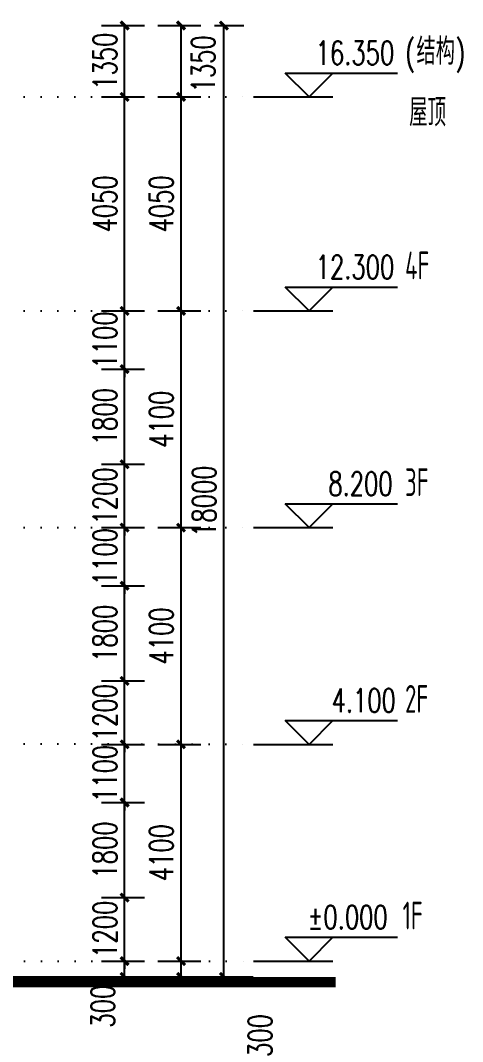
# Model space of a CAD drawing. Header units: millimetres. Extents: x -1048436 to -185795, y -983427 to 400387.
# Drawn here: x -673951 to -665591, y -742717 to -723397 of the extents above; entities that cross this region are included whole.
import ezdxf

# ---------------------------------------------------------------- set-up
doc = ezdxf.new("R2010")
doc.units = ezdxf.units.MM
doc.header["$LTSCALE"] = 500
doc.linetypes.add('DOT', pattern=[6.35, 0, -6.35])
for name, color, linetype in [('DIM_ELEV', 3, 'Continuous'), ('PUB_DIM', 3, 'Continuous'), ('PUB_TEXT', 7, 'Continuous'), ('楼层虚线', 1, 'Continuous')]:
    doc.layers.add(name, color=color, linetype=linetype)
doc.styles.add('_TCH_DIM', font='SIMPLEX', dxfattribs={"bigfont": 'GBCBIG'})
doc.styles.add('_TCH_DIM_T3', font='SIMPLEX', dxfattribs={"width": 0.705882, "bigfont": 'GBCBIG'})
doc.styles.add('XD2008', font='xd-hzs.shx', dxfattribs={"width": 0.7, "bigfont": 'xd-hztxt.shx'})
doc.dimstyles.new('_TCH_ARCH&&150', dxfattribs={"dimtxt": 446.25, "dimasz": 150, "dimexe": 375, "dimexo": 450, "dimgap": 150, "dimtad": 1, "dimdec": 0, "dimzin": 0, "dimdsep": 46, "dimtxsty": '_TCH_DIM_T3', "dimblk": 'ARCHTICK', "dimcen": 0.09, "dimclrt": 7, "dimazin": 2, "dimtfac": 1, "dimtdec": 0, "dimtix": 1, "dimtmove": 2, "dimatfit": 3, "dimldrblk": 'ARCHTICK', "dimfxl": 1, "dimtolj": 1, "dimtzin": 0, "dimarcsym": 0})

# ---------------------------------------------------------------- blocks, each defined once
blk = doc.blocks.new('_ArchTick')
at = {"color": 0, "linetype": 'ByBlock', "const_width": 0.4}
blk.add_lwpolyline([(-0.5, -0.5), (0.5, 0.5)], dxfattribs=at)
blk = doc.blocks.new('*D1055')
at = {"layer": 'Defpoints', "color": 0, "transparency": 16777216}
for p in [(-671802, -741193), (-670914, -741193), (-671802, -741493)]:
    blk.add_point(p, dxfattribs=at)
at = {"layer": 'PUB_DIM', "color": 0, "lineweight": -2, "transparency": 16777216}
for p, q in [((-670914, -741193), (-670914, -741043)), ((-671352, -741193), (-670539, -741193)), ((-670914, -741493), (-670914, -741193)), ((-671352, -741493), (-670539, -741493)), ((-670914, -741493), (-670914, -741643))]:
    blk.add_line(p, q, dxfattribs=at)
at = {"layer": 'PUB_DIM', "color": 0, "lineweight": -2, "transparency": 16777216, "xscale": 150, "yscale": 150, "zscale": 150}
for p, rotation in [((-670914, -741193), 270), ((-670914, -741493), 90)]:
    blk.add_blockref('_ArchTick', p, dxfattribs=dict(at, rotation=rotation))
at = {"layer": 'PUB_DIM', "color": 7, "transparency": 16777216, "insert": (-669420, -742603), "char_height": 446.2, "attachment_point": 5, "rotation": 90, "style": '_TCH_DIM_T3'}
blk.add_mtext('\\A1;300', dxfattribs=at)
blk = doc.blocks.new('*D1056')
at = {"layer": 'Defpoints', "color": 0, "transparency": 16777216}
for p in [(-671802, -737093), (-670914, -737093), (-671802, -741193)]:
    blk.add_point(p, dxfattribs=at)
at = {"layer": 'PUB_DIM', "color": 0, "lineweight": -2, "transparency": 16777216}
for p, q in [((-671352, -737093), (-670539, -737093)), ((-670914, -741193), (-670914, -737093)), ((-671352, -741193), (-670539, -741193))]:
    blk.add_line(p, q, dxfattribs=at)
at = {"layer": 'PUB_DIM', "color": 0, "lineweight": -2, "transparency": 16777216, "xscale": 150, "yscale": 150, "zscale": 150}
for p, rotation in [((-670914, -737093), 90), ((-670914, -741193), 270)]:
    blk.add_blockref('_ArchTick', p, dxfattribs=dict(at, rotation=rotation))
at = {"layer": 'PUB_DIM', "color": 7, "transparency": 16777216, "insert": (-671287, -739143), "char_height": 446.2, "attachment_point": 5, "rotation": 90, "style": '_TCH_DIM_T3'}
blk.add_mtext('\\A1;4100', dxfattribs=at)
blk = doc.blocks.new('*D1057')
at = {"layer": 'Defpoints', "color": 0, "transparency": 16777216}
for p in [(-671802, -732993), (-670914, -732993), (-671802, -737093)]:
    blk.add_point(p, dxfattribs=at)
at = {"layer": 'PUB_DIM', "color": 0, "lineweight": -2, "transparency": 16777216}
for p, q in [((-671352, -732993), (-670539, -732993)), ((-670914, -737093), (-670914, -732993)), ((-671352, -737093), (-670539, -737093))]:
    blk.add_line(p, q, dxfattribs=at)
at = {"layer": 'PUB_DIM', "color": 0, "lineweight": -2, "transparency": 16777216, "xscale": 150, "yscale": 150, "zscale": 150}
for p, rotation in [((-670914, -732993), 90), ((-670914, -737093), 270)]:
    blk.add_blockref('_ArchTick', p, dxfattribs=dict(at, rotation=rotation))
at = {"layer": 'PUB_DIM', "color": 7, "transparency": 16777216, "insert": (-671287, -735043), "char_height": 446.2, "attachment_point": 5, "rotation": 90, "style": '_TCH_DIM_T3'}
blk.add_mtext('\\A1;4100', dxfattribs=at)
blk = doc.blocks.new('*D1058')
at = {"layer": 'Defpoints', "color": 0, "transparency": 16777216}
for p in [(-671802, -728893), (-670914, -728893), (-671802, -732993)]:
    blk.add_point(p, dxfattribs=at)
at = {"layer": 'PUB_DIM', "color": 0, "lineweight": -2, "transparency": 16777216}
for p, q in [((-671352, -728893), (-670539, -728893)), ((-670914, -732993), (-670914, -728893)), ((-671352, -732993), (-670539, -732993))]:
    blk.add_line(p, q, dxfattribs=at)
at = {"layer": 'PUB_DIM', "color": 0, "lineweight": -2, "transparency": 16777216, "xscale": 150, "yscale": 150, "zscale": 150}
for p, rotation in [((-670914, -728893), 90), ((-670914, -732993), 270)]:
    blk.add_blockref('_ArchTick', p, dxfattribs=dict(at, rotation=rotation))
at = {"layer": 'PUB_DIM', "color": 7, "transparency": 16777216, "insert": (-671287, -730943), "char_height": 446.2, "attachment_point": 5, "rotation": 90, "style": '_TCH_DIM_T3'}
blk.add_mtext('\\A1;4100', dxfattribs=at)
blk = doc.blocks.new('*D1059')
at = {"layer": 'Defpoints', "color": 0, "transparency": 16777216}
for p in [(-671802, -724843), (-670914, -724843), (-671802, -728893)]:
    blk.add_point(p, dxfattribs=at)
at = {"layer": 'PUB_DIM', "color": 0, "lineweight": -2, "transparency": 16777216}
for p, q in [((-671352, -724843), (-670539, -724843)), ((-670914, -728893), (-670914, -724843)), ((-671352, -728893), (-670539, -728893))]:
    blk.add_line(p, q, dxfattribs=at)
at = {"layer": 'PUB_DIM', "color": 0, "lineweight": -2, "transparency": 16777216, "xscale": 150, "yscale": 150, "zscale": 150}
for p, rotation in [((-670914, -724843), 90), ((-670914, -728893), 270)]:
    blk.add_blockref('_ArchTick', p, dxfattribs=dict(at, rotation=rotation))
at = {"layer": 'PUB_DIM', "color": 7, "transparency": 16777216, "insert": (-671287, -726868), "char_height": 446.2, "attachment_point": 5, "rotation": 90, "style": '_TCH_DIM_T3'}
blk.add_mtext('\\A1;4050', dxfattribs=at)
blk = doc.blocks.new('*D1060')
at = {"layer": 'Defpoints', "color": 0, "transparency": 16777216}
for p in [(-671802, -723493), (-670914, -723493), (-671802, -724843)]:
    blk.add_point(p, dxfattribs=at)
at = {"layer": 'PUB_DIM', "color": 0, "lineweight": -2, "transparency": 16777216}
for p, q in [((-671352, -723493), (-670539, -723493)), ((-670914, -724843), (-670914, -723493)), ((-671352, -724843), (-670539, -724843))]:
    blk.add_line(p, q, dxfattribs=at)
at = {"layer": 'PUB_DIM', "color": 0, "lineweight": -2, "transparency": 16777216, "xscale": 150, "yscale": 150, "zscale": 150}
for p, rotation in [((-670914, -723493), 90), ((-670914, -724843), 270)]:
    blk.add_blockref('_ArchTick', p, dxfattribs=dict(at, rotation=rotation))
at = {"layer": 'PUB_DIM', "color": 7, "transparency": 16777216, "insert": (-670495, -724218), "char_height": 446.2, "attachment_point": 5, "rotation": 90, "style": '_TCH_DIM_T3'}
blk.add_mtext('\\A1;1350', dxfattribs=at)
blk = doc.blocks.new('*D2815')
at = {"layer": 'Defpoints', "color": 0, "transparency": 16777216}
for p in [(-670733, -723493), (-670103, -723493), (-670733, -741493)]:
    blk.add_point(p, dxfattribs=at)
at = {"layer": 'PUB_DIM', "color": 0, "lineweight": -2, "transparency": 16777216}
for p, q in [((-670283, -723493), (-669728, -723493)), ((-670103, -741493), (-670103, -723493)), ((-670283, -741493), (-669728, -741493))]:
    blk.add_line(p, q, dxfattribs=at)
at = {"layer": 'PUB_DIM', "color": 0, "lineweight": -2, "transparency": 16777216, "xscale": 150, "yscale": 150, "zscale": 150}
for p, rotation in [((-670103, -723493), 90), ((-670103, -741493), 270)]:
    blk.add_blockref('_ArchTick', p, dxfattribs=dict(at, rotation=rotation))
at = {"layer": 'PUB_DIM', "color": 7, "transparency": 16777216, "insert": (-670477, -732493), "char_height": 446.2, "attachment_point": 5, "rotation": 90, "style": '_TCH_DIM_T3'}
blk.add_mtext('\\A1;18000', dxfattribs=at)
blk = doc.blocks.new('*D2816')
at = {"layer": 'Defpoints', "color": 0, "transparency": 16777216}
for p in [(-672868, -741193), (-671981, -741193), (-672868, -741493)]:
    blk.add_point(p, dxfattribs=at)
at = {"layer": 'PUB_DIM', "color": 0, "lineweight": -2, "transparency": 16777216}
for p, q in [((-671981, -741193), (-671981, -741043)), ((-672418, -741193), (-671606, -741193)), ((-671981, -741493), (-671981, -741193)), ((-672418, -741493), (-671606, -741493)), ((-671981, -741493), (-671981, -741643))]:
    blk.add_line(p, q, dxfattribs=at)
at = {"layer": 'PUB_DIM', "color": 0, "lineweight": -2, "transparency": 16777216, "xscale": 150, "yscale": 150, "zscale": 150}
for p, rotation in [((-671981, -741193), 270), ((-671981, -741493), 90)]:
    blk.add_blockref('_ArchTick', p, dxfattribs=dict(at, rotation=rotation))
at = {"layer": 'PUB_DIM', "color": 7, "transparency": 16777216, "insert": (-672393, -742048), "char_height": 446.2, "attachment_point": 5, "rotation": 90, "style": '_TCH_DIM_T3'}
blk.add_mtext('\\A1;300', dxfattribs=at)
blk = doc.blocks.new('*D2817')
at = {"layer": 'Defpoints', "color": 0, "transparency": 16777216}
for p in [(-672868, -739993), (-671981, -739993), (-672868, -741193)]:
    blk.add_point(p, dxfattribs=at)
at = {"layer": 'PUB_DIM', "color": 0, "lineweight": -2, "transparency": 16777216}
for p, q in [((-671981, -739993), (-671981, -739843)), ((-672418, -739993), (-671606, -739993)), ((-671981, -741193), (-671981, -739993)), ((-672418, -741193), (-671606, -741193)), ((-671981, -741193), (-671981, -741343))]:
    blk.add_line(p, q, dxfattribs=at)
at = {"layer": 'PUB_DIM', "color": 0, "lineweight": -2, "transparency": 16777216, "xscale": 150, "yscale": 150, "zscale": 150}
for p, rotation in [((-671981, -739993), 270), ((-671981, -741193), 90)]:
    blk.add_blockref('_ArchTick', p, dxfattribs=dict(at, rotation=rotation))
at = {"layer": 'PUB_DIM', "color": 7, "transparency": 16777216, "insert": (-672354, -740593), "char_height": 446.2, "attachment_point": 5, "rotation": 90, "style": '_TCH_DIM_T3'}
blk.add_mtext('\\A1;1200', dxfattribs=at)
blk = doc.blocks.new('*D2818')
at = {"layer": 'Defpoints', "color": 0, "transparency": 16777216}
for p in [(-672868, -738193), (-671981, -738193), (-672868, -739993)]:
    blk.add_point(p, dxfattribs=at)
at = {"layer": 'PUB_DIM', "color": 0, "lineweight": -2, "transparency": 16777216}
for p, q in [((-672418, -738193), (-671606, -738193)), ((-671981, -739993), (-671981, -738193)), ((-672418, -739993), (-671606, -739993))]:
    blk.add_line(p, q, dxfattribs=at)
at = {"layer": 'PUB_DIM', "color": 0, "lineweight": -2, "transparency": 16777216, "xscale": 150, "yscale": 150, "zscale": 150}
for p, rotation in [((-671981, -738193), 90), ((-671981, -739993), 270)]:
    blk.add_blockref('_ArchTick', p, dxfattribs=dict(at, rotation=rotation))
at = {"layer": 'PUB_DIM', "color": 7, "transparency": 16777216, "insert": (-672354, -739093), "char_height": 446.2, "attachment_point": 5, "rotation": 90, "style": '_TCH_DIM_T3'}
blk.add_mtext('\\A1;1800', dxfattribs=at)
blk = doc.blocks.new('*D2819')
at = {"layer": 'Defpoints', "color": 0, "transparency": 16777216}
for p in [(-672868, -737093), (-671981, -737093), (-672868, -738193)]:
    blk.add_point(p, dxfattribs=at)
at = {"layer": 'PUB_DIM', "color": 0, "lineweight": -2, "transparency": 16777216}
for p, q in [((-671981, -737093), (-671981, -736943)), ((-672418, -737093), (-671606, -737093)), ((-671981, -738193), (-671981, -737093)), ((-672418, -738193), (-671606, -738193)), ((-671981, -738193), (-671981, -738343))]:
    blk.add_line(p, q, dxfattribs=at)
at = {"layer": 'PUB_DIM', "color": 0, "lineweight": -2, "transparency": 16777216, "xscale": 150, "yscale": 150, "zscale": 150}
for p, rotation in [((-671981, -737093), 270), ((-671981, -738193), 90)]:
    blk.add_blockref('_ArchTick', p, dxfattribs=dict(at, rotation=rotation))
at = {"layer": 'PUB_DIM', "color": 7, "transparency": 16777216, "insert": (-672354, -737643), "char_height": 446.2, "attachment_point": 5, "rotation": 90, "style": '_TCH_DIM_T3'}
blk.add_mtext('\\A1;1100', dxfattribs=at)
blk = doc.blocks.new('*D2820')
at = {"layer": 'Defpoints', "color": 0, "transparency": 16777216}
for p in [(-672868, -735893), (-671981, -735893), (-672868, -737093)]:
    blk.add_point(p, dxfattribs=at)
at = {"layer": 'PUB_DIM', "color": 0, "lineweight": -2, "transparency": 16777216}
for p, q in [((-671981, -735893), (-671981, -735743)), ((-672418, -735893), (-671606, -735893)), ((-671981, -737093), (-671981, -735893)), ((-672418, -737093), (-671606, -737093)), ((-671981, -737093), (-671981, -737243))]:
    blk.add_line(p, q, dxfattribs=at)
at = {"layer": 'PUB_DIM', "color": 0, "lineweight": -2, "transparency": 16777216, "xscale": 150, "yscale": 150, "zscale": 150}
for p, rotation in [((-671981, -735893), 270), ((-671981, -737093), 90)]:
    blk.add_blockref('_ArchTick', p, dxfattribs=dict(at, rotation=rotation))
at = {"layer": 'PUB_DIM', "color": 7, "transparency": 16777216, "insert": (-672354, -736493), "char_height": 446.2, "attachment_point": 5, "rotation": 90, "style": '_TCH_DIM_T3'}
blk.add_mtext('\\A1;1200', dxfattribs=at)
blk = doc.blocks.new('*D2821')
at = {"layer": 'Defpoints', "color": 0, "transparency": 16777216}
for p in [(-672868, -734093), (-671981, -734093), (-672868, -735893)]:
    blk.add_point(p, dxfattribs=at)
at = {"layer": 'PUB_DIM', "color": 0, "lineweight": -2, "transparency": 16777216}
for p, q in [((-672418, -734093), (-671606, -734093)), ((-671981, -735893), (-671981, -734093)), ((-672418, -735893), (-671606, -735893))]:
    blk.add_line(p, q, dxfattribs=at)
at = {"layer": 'PUB_DIM', "color": 0, "lineweight": -2, "transparency": 16777216, "xscale": 150, "yscale": 150, "zscale": 150}
for p, rotation in [((-671981, -734093), 90), ((-671981, -735893), 270)]:
    blk.add_blockref('_ArchTick', p, dxfattribs=dict(at, rotation=rotation))
at = {"layer": 'PUB_DIM', "color": 7, "transparency": 16777216, "insert": (-672354, -734993), "char_height": 446.2, "attachment_point": 5, "rotation": 90, "style": '_TCH_DIM_T3'}
blk.add_mtext('\\A1;1800', dxfattribs=at)
blk = doc.blocks.new('*D2822')
at = {"layer": 'Defpoints', "color": 0, "transparency": 16777216}
for p in [(-672868, -732993), (-671981, -732993), (-672868, -734093)]:
    blk.add_point(p, dxfattribs=at)
at = {"layer": 'PUB_DIM', "color": 0, "lineweight": -2, "transparency": 16777216}
for p, q in [((-672418, -732993), (-671606, -732993)), ((-671981, -732993), (-671981, -732843)), ((-671981, -734093), (-671981, -732993)), ((-672418, -734093), (-671606, -734093)), ((-671981, -734093), (-671981, -734243))]:
    blk.add_line(p, q, dxfattribs=at)
at = {"layer": 'PUB_DIM', "color": 0, "lineweight": -2, "transparency": 16777216, "xscale": 150, "yscale": 150, "zscale": 150}
for p, rotation in [((-671981, -732993), 270), ((-671981, -734093), 90)]:
    blk.add_blockref('_ArchTick', p, dxfattribs=dict(at, rotation=rotation))
at = {"layer": 'PUB_DIM', "color": 7, "transparency": 16777216, "insert": (-672354, -733543), "char_height": 446.2, "attachment_point": 5, "rotation": 90, "style": '_TCH_DIM_T3'}
blk.add_mtext('\\A1;1100', dxfattribs=at)
blk = doc.blocks.new('*D2823')
at = {"layer": 'Defpoints', "color": 0, "transparency": 16777216}
for p in [(-672868, -731793), (-671981, -731793), (-672868, -732993)]:
    blk.add_point(p, dxfattribs=at)
at = {"layer": 'PUB_DIM', "color": 0, "lineweight": -2, "transparency": 16777216}
for p, q in [((-672418, -731793), (-671606, -731793)), ((-671981, -731793), (-671981, -731643)), ((-671981, -732993), (-671981, -731793)), ((-672418, -732993), (-671606, -732993)), ((-671981, -732993), (-671981, -733143))]:
    blk.add_line(p, q, dxfattribs=at)
at = {"layer": 'PUB_DIM', "color": 0, "lineweight": -2, "transparency": 16777216, "xscale": 150, "yscale": 150, "zscale": 150}
for p, rotation in [((-671981, -731793), 270), ((-671981, -732993), 90)]:
    blk.add_blockref('_ArchTick', p, dxfattribs=dict(at, rotation=rotation))
at = {"layer": 'PUB_DIM', "color": 7, "transparency": 16777216, "insert": (-672354, -732393), "char_height": 446.2, "attachment_point": 5, "rotation": 90, "style": '_TCH_DIM_T3'}
blk.add_mtext('\\A1;1200', dxfattribs=at)
blk = doc.blocks.new('*D2824')
at = {"layer": 'Defpoints', "color": 0, "transparency": 16777216}
for p in [(-672868, -729993), (-671981, -729993), (-672868, -731793)]:
    blk.add_point(p, dxfattribs=at)
at = {"layer": 'PUB_DIM', "color": 0, "lineweight": -2, "transparency": 16777216}
for p, q in [((-672418, -729993), (-671606, -729993)), ((-671981, -731793), (-671981, -729993)), ((-672418, -731793), (-671606, -731793))]:
    blk.add_line(p, q, dxfattribs=at)
at = {"layer": 'PUB_DIM', "color": 0, "lineweight": -2, "transparency": 16777216, "xscale": 150, "yscale": 150, "zscale": 150}
for p, rotation in [((-671981, -729993), 90), ((-671981, -731793), 270)]:
    blk.add_blockref('_ArchTick', p, dxfattribs=dict(at, rotation=rotation))
at = {"layer": 'PUB_DIM', "color": 7, "transparency": 16777216, "insert": (-672354, -730893), "char_height": 446.2, "attachment_point": 5, "rotation": 90, "style": '_TCH_DIM_T3'}
blk.add_mtext('\\A1;1800', dxfattribs=at)
blk = doc.blocks.new('*D2825')
at = {"layer": 'Defpoints', "color": 0, "transparency": 16777216}
for p in [(-672868, -728893), (-671981, -728893), (-672868, -729993)]:
    blk.add_point(p, dxfattribs=at)
at = {"layer": 'PUB_DIM', "color": 0, "lineweight": -2, "transparency": 16777216}
for p, q in [((-671981, -728893), (-671981, -728743)), ((-672418, -728893), (-671606, -728893)), ((-671981, -729993), (-671981, -728893)), ((-672418, -729993), (-671606, -729993)), ((-671981, -729993), (-671981, -730143))]:
    blk.add_line(p, q, dxfattribs=at)
at = {"layer": 'PUB_DIM', "color": 0, "lineweight": -2, "transparency": 16777216, "xscale": 150, "yscale": 150, "zscale": 150}
for p, rotation in [((-671981, -728893), 270), ((-671981, -729993), 90)]:
    blk.add_blockref('_ArchTick', p, dxfattribs=dict(at, rotation=rotation))
at = {"layer": 'PUB_DIM', "color": 7, "transparency": 16777216, "insert": (-672354, -729443), "char_height": 446.2, "attachment_point": 5, "rotation": 90, "style": '_TCH_DIM_T3'}
blk.add_mtext('\\A1;1100', dxfattribs=at)
blk = doc.blocks.new('*D2826')
at = {"layer": 'Defpoints', "color": 0, "transparency": 16777216}
for p in [(-672868, -724843), (-671981, -724843), (-672868, -728893)]:
    blk.add_point(p, dxfattribs=at)
at = {"layer": 'PUB_DIM', "color": 0, "lineweight": -2, "transparency": 16777216}
for p, q in [((-672418, -724843), (-671606, -724843)), ((-671981, -728893), (-671981, -724843)), ((-672418, -728893), (-671606, -728893))]:
    blk.add_line(p, q, dxfattribs=at)
at = {"layer": 'PUB_DIM', "color": 0, "lineweight": -2, "transparency": 16777216, "xscale": 150, "yscale": 150, "zscale": 150}
for p, rotation in [((-671981, -724843), 90), ((-671981, -728893), 270)]:
    blk.add_blockref('_ArchTick', p, dxfattribs=dict(at, rotation=rotation))
at = {"layer": 'PUB_DIM', "color": 7, "transparency": 16777216, "insert": (-672354, -726868), "char_height": 446.2, "attachment_point": 5, "rotation": 90, "style": '_TCH_DIM_T3'}
blk.add_mtext('\\A1;4050', dxfattribs=at)
blk = doc.blocks.new('*D2827')
at = {"layer": 'Defpoints', "color": 0, "transparency": 16777216}
for p in [(-672868, -723493), (-671981, -723493), (-672868, -724843)]:
    blk.add_point(p, dxfattribs=at)
at = {"layer": 'PUB_DIM', "color": 0, "lineweight": -2, "transparency": 16777216}
for p, q in [((-672418, -723493), (-671606, -723493)), ((-671981, -724843), (-671981, -723493)), ((-672418, -724843), (-671606, -724843))]:
    blk.add_line(p, q, dxfattribs=at)
at = {"layer": 'PUB_DIM', "color": 0, "lineweight": -2, "transparency": 16777216, "xscale": 150, "yscale": 150, "zscale": 150}
for p, rotation in [((-671981, -723493), 90), ((-671981, -724843), 270)]:
    blk.add_blockref('_ArchTick', p, dxfattribs=dict(at, rotation=rotation))
at = {"layer": 'PUB_DIM', "color": 7, "transparency": 16777216, "insert": (-672354, -724168), "char_height": 446.2, "attachment_point": 5, "rotation": 90, "style": '_TCH_DIM_T3'}
blk.add_mtext('\\A1;1350', dxfattribs=at)

msp = doc.modelspace()

# ---------------------------------------------------------------- linework, layer by layer
msp.add_line((-760892, -741492.9), (-669551.6, -741492.9))
at = {"const_width": 200}
msp.add_lwpolyline([(-764523.3, -741592.9), (-667991.7, -741592.9)], dxfattribs=at)
at = {"layer": 'DIM_ELEV'}
for p, q in [((-668492, -724842.9), (-668942, -724392.9)), ((-668942, -724392.9), (-666823.1, -724392.9)), ((-668492, -724842.9), (-668042, -724392.9)), ((-669542, -724842.9), (-668042, -724842.9)), ((-668492, -728892.9), (-668942, -728442.9)), ((-668942, -728442.9), (-666823.1, -728442.9)), ((-668492, -728892.9), (-668042, -728442.9)), ((-669542, -728892.9), (-668042, -728892.9)), ((-668492, -732992.9), (-668942, -732542.9)), ((-668942, -732542.9), (-666823.1, -732542.9)), ((-668492, -732992.9), (-668042, -732542.9)), ((-669542, -732992.9), (-668042, -732992.9)), ((-668492, -737092.9), (-668942, -736642.9)), ((-668942, -736642.9), (-666823.1, -736642.9)), ((-668492, -737092.9), (-668042, -736642.9)), ((-669542, -737092.9), (-668042, -737092.9)), ((-668492, -741192.9), (-668942, -740742.9)), ((-668942, -740742.9), (-666823.1, -740742.9)), ((-668492, -741192.9), (-668042, -740742.9)), ((-669542, -741192.9), (-668042, -741192.9))]:
    msp.add_line(p, q, dxfattribs=at)
at = {"layer": '楼层虚线', "linetype": 'DOT', "ltscale": 0.1}
for p, q in [((-706908.4, -724842.9), (-669551.6, -724842.9)), ((-706908.4, -728892.9), (-669551.6, -728892.9)), ((-706908.4, -732992.9), (-669551.6, -732992.9)), ((-706908.4, -736992.9), (-669551.6, -737092.9)), ((-763116.5, -741192.9), (-669551.6, -741192.9))]:
    msp.add_line(p, q, dxfattribs=at)

# ---------------------------------------------------------------- texts
at = {"layer": 'PUB_TEXT'}
for s, height, style, width, p in [('(', 446.2, '_TCH_DIM', 0.705882, (-666673.1, -724235.4)), (')', 446.2, '_TCH_DIM', 0.705882, (-665725.9, -724235.4)), ('16.350', 446.25, '_TCH_DIM', 0.705882, (-668368.1, -724235.4)), ('屋顶', 525, 'XD2008', 0.7, (-666601.3, -725399.4)), ('4F', 525, 'XD2008', 0.7, (-666677.9, -728295.2)), ('12.300', 446.25, '_TCH_DIM', 0.705882, (-668368.1, -728285.4)), ('8.200', 446.25, '_TCH_DIM', 0.705882, (-668128.1, -732385.4)), ('3F', 525, 'XD2008', 0.7, (-666677.9, -732395.2)), ('4.100', 446.25, '_TCH_DIM', 0.705882, (-668068.1, -736485.4)), ('2F', 525, 'XD2008', 0.7, (-666677.9, -736495.2)), ('%%P0.000', 446.25, '_TCH_DIM', 0.705882, (-668518.1, -740585.4)), ('1F', 525, 'XD2008', 0.7, (-666724.2, -740595.2))]:
    msp.add_text(s, height=height, dxfattribs=dict(at, style=style, width=width)).set_placement(p)
at = {"layer": 'PUB_TEXT', "style": '_TCH_DIM'}
msp.add_text('结构', height=506.38, dxfattribs=at).set_placement((-666463.1, -724235.4))

# ---------------------------------------------------------------- dimensions: what is measured, and where the dimension line sits
at = {"layer": 'PUB_DIM'}
for p1, p2, distance, picture, middle in [((-672868.2, -724842.9), (-672868.2, -723492.9), -887.6, '*D2827', (-672353.7, -724167.9)), ((-670733.5, -741492.9), (-670733.5, -723492.9), -630.1, '*D2815', (-670476.5, -732492.9)), ((-672868.2, -728892.9), (-672868.2, -724842.9), -887.6, '*D2826', (-672353.7, -726867.9)), ((-671801.5, -728892.9), (-671801.5, -724842.9), -887.6, '*D1059', (-671287, -726867.9)), ((-672868.2, -729992.9), (-672868.2, -728892.9), -887.6, '*D2825', (-672353.7, -729442.9)), ((-671801.5, -732992.9), (-671801.5, -728892.9), -887.6, '*D1058', (-671287, -730942.9)), ((-672868.2, -731792.9), (-672868.2, -729992.9), -887.6, '*D2824', (-672353.7, -730892.9)), ((-672868.2, -732992.9), (-672868.2, -731792.9), -887.6, '*D2823', (-672353.7, -732392.9)), ((-672868.2, -734092.9), (-672868.2, -732992.9), -887.6, '*D2822', (-672353.7, -733542.9)), ((-671801.5, -737092.9), (-671801.5, -732992.9), -887.6, '*D1057', (-671287, -735042.9)), ((-672868.2, -735892.9), (-672868.2, -734092.9), -887.6, '*D2821', (-672353.7, -734992.9)), ((-672868.2, -737092.9), (-672868.2, -735892.9), -887.6, '*D2820', (-672353.7, -736492.9)), ((-672868.2, -738192.9), (-672868.2, -737092.9), -887.6, '*D2819', (-672353.7, -737642.9)), ((-671801.5, -741192.9), (-671801.5, -737092.9), -887.6, '*D1056', (-671287, -739142.9)), ((-672868.2, -739992.9), (-672868.2, -738192.9), -887.6, '*D2818', (-672353.7, -739092.9)), ((-672868.2, -741192.9), (-672868.2, -739992.9), -887.6, '*D2817', (-672353.7, -740592.9))]:
    dim = msp.add_aligned_dim(p1=p1, p2=p2, distance=distance, dimstyle='_TCH_ARCH&&150', dxfattribs=at)
    dim.commit()
    dim.dimension.update_dxf_attribs({"geometry": picture, "text_midpoint": middle})
for base, p1, p2, picture, middle in [((-670913.9, -723492.9), (-671801.5, -724842.9), (-671801.5, -723492.9), '*D1060', (-670495, -724218.4)), ((-671980.5, -741192.9), (-672868.2, -741492.9), (-672868.2, -741192.9), '*D2816', (-672393, -742047.9)), ((-670913.9, -741192.9), (-671801.5, -741492.9), (-671801.5, -741192.9), '*D1055', (-669420.1, -742602.9))]:
    dim = msp.add_linear_dim(base=base, p1=p1, p2=p2, angle=90, dimstyle='_TCH_ARCH&&150', dxfattribs=at)
    dim.commit()
    dim.dimension.update_dxf_attribs({"geometry": picture, "text_midpoint": middle, "dimtype": 129})

doc.saveas('drawing.dxf')
